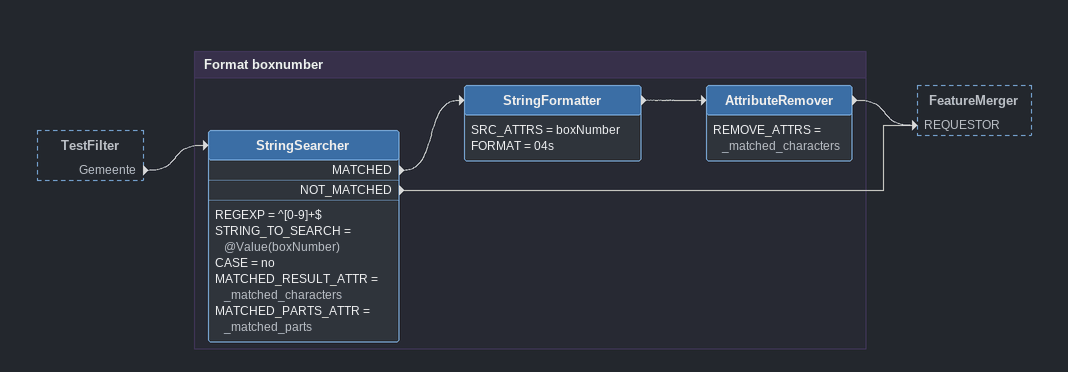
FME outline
TestFilter [outside]
    Gemeente -> StringSearcher

Bookmark: Format boxnumber
StringSearcher
    REGEXP = ^[0-9]+$
    STRING_TO_SEARCH = @Value(boxNumber)
    CASE = no
    MATCHED_RESULT_ATTR = _matched_characters
    MATCHED_PARTS_ATTR = _matched_parts
    MATCHED -> StringFormatter
    NOT_MATCHED -> FeatureMerger [REQUESTOR]
StringFormatter
    SRC_ATTRS = boxNumber
    FORMAT = 04s
    -> AttributeRemover
AttributeRemover
    REMOVE_ATTRS = _matched_characters
    -> FeatureMerger [REQUESTOR]
